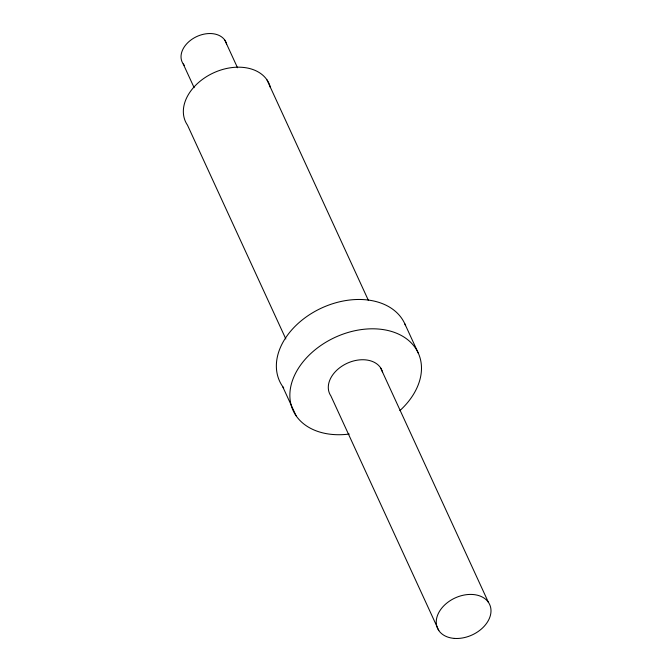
<?xml version="1.0" encoding="UTF-8"?>
<svg xmlns="http://www.w3.org/2000/svg" width="672" height="672" viewBox="0 0 672 672"><rect width="100%" height="100%" fill="white"/><g stroke="black" fill="none" stroke-linecap="round" stroke-linejoin="round"><path stroke-width="1.01" d="M404.813 323.812L418.303 353.144M266.952 79.834L368.365 300.317M380.47 367.634L488.41 602.322M224.834 40.16L237.527 67.771M183.187 63.899L194.141 87.696M438.824 630.588L330.876 395.9A28.644 20.362 -24.7 0 1 347.39 363.166A28.644 20.362 -24.7 0 1 382.628 372.49M285.835 338.965L187.488 125.143A45.906 32.634 -24.7 0 1 213.948 72.677A45.906 32.634 -24.7 0 1 270.421 87.62M282.576 386.408L296.075 415.741M184.321 65.318A24.058 17.102 -24.7 0 1 195.922 36.952A24.058 17.102 -24.7 0 1 226.649 44.234M283.693 387.946A68.863 48.947 -24.7 0 1 318.15 309.7A68.863 48.947 -24.7 0 1 405.602 325.693M349.238 434.053A68.863 48.947 -24.7 0 1 293.698 377.269A68.863 48.947 -24.7 0 1 392.23 331.666A68.863 48.947 -24.7 0 1 399.882 410.609M454.297 638.4A28.644 20.362 -24.7 0 0 490.577 607.177A28.644 20.362 -24.7 0 0 445.981 603.784A28.644 20.362 -24.7 0 0 454.297 638.4"/></g></svg>
